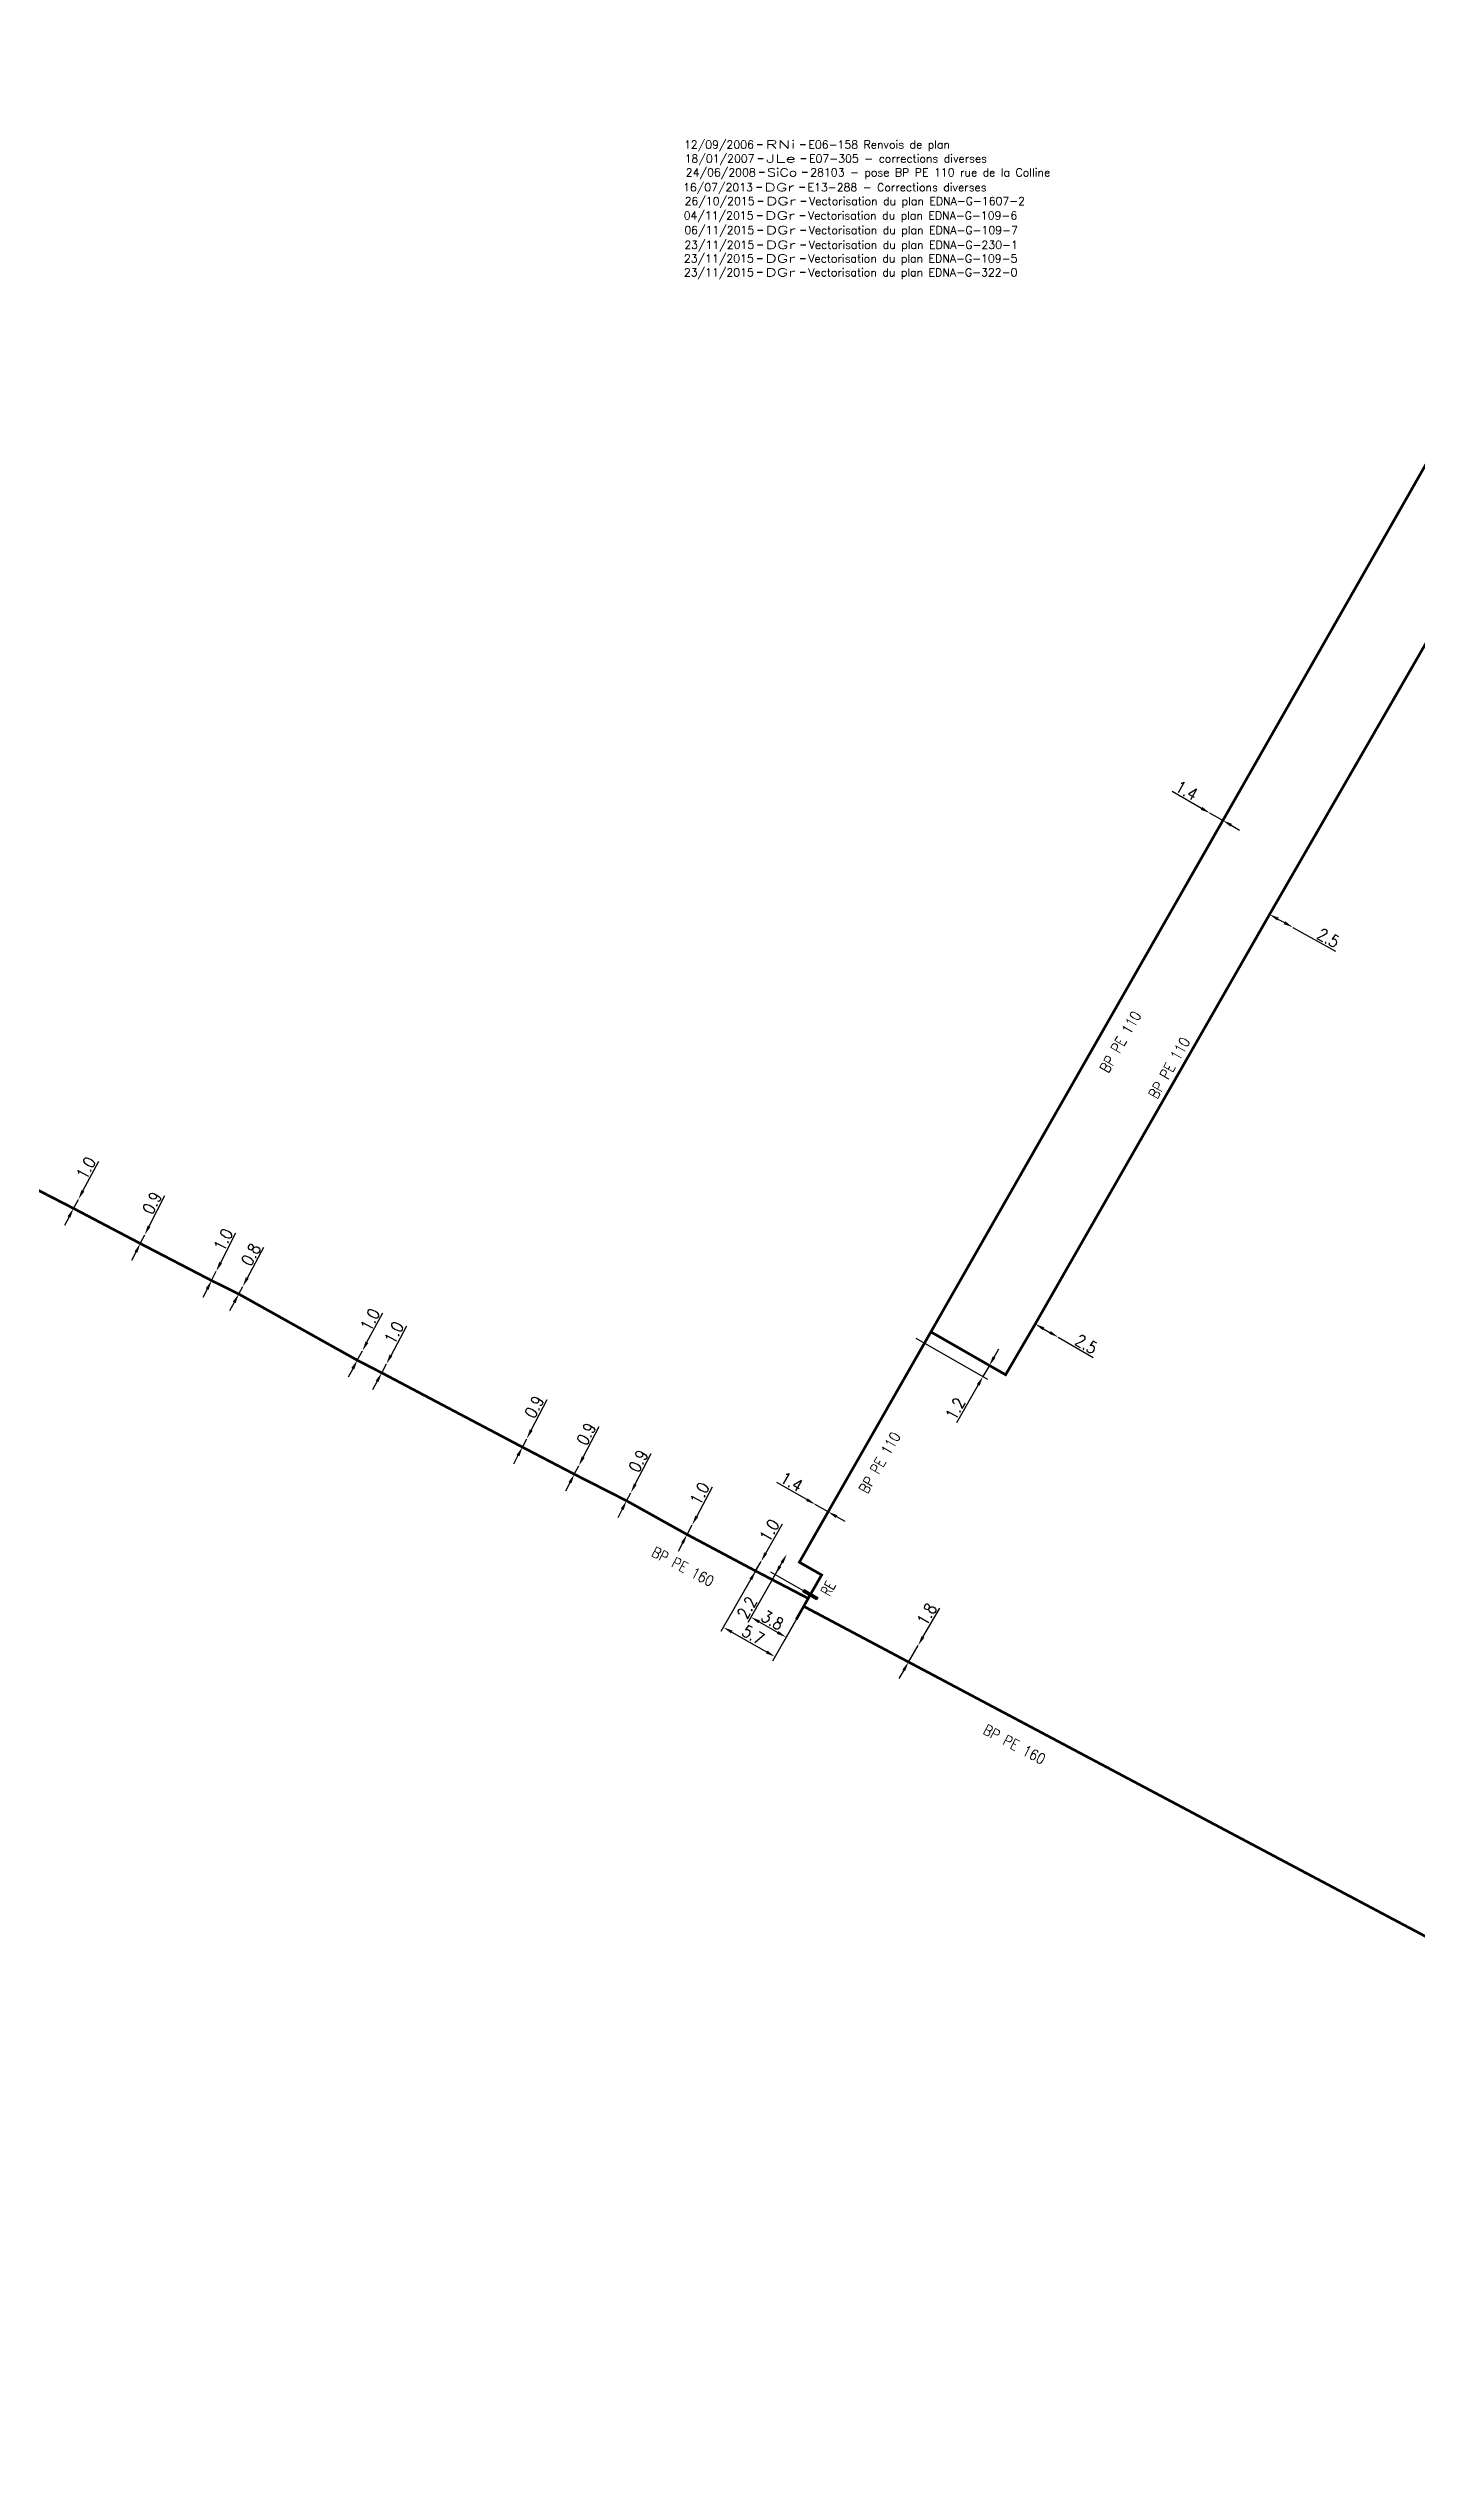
# Model space of a CAD drawing. Header units: millimetres. Extents: x 183997 to 185000, y 127999 to 129007.
# Drawn here: x 184380.9 to 184509.2, y 128023.2 to 128248 of the extents above; entities that cross this region are included whole.
import ezdxf
from ezdxf.enums import TextEntityAlignment as Align

# ---------------------------------------------------------------- set-up
doc = ezdxf.new("R2010")
doc.units = ezdxf.units.MM
doc.header["$PDMODE"] = 34
doc.linetypes.add('L_25_PE', pattern=[2000, 1000, 1000])
doc.layers.get('0').update_dxf_attribs({"linetype": 'CONTINUOUS'})
doc.layers.get('DEFPOINTS').update_dxf_attribs({"linetype": 'CONTINUOUS'})
doc.layers.add('L_150', color=1, linetype='CONTINUOUS')
doc.layers.add('L_340', color=7, linetype='CONTINUOUS')
doc.layers.add('L_910', color=7, linetype='CONTINUOUS', plot=False)
doc.styles.add('G_ROMANS', font='ROMANS.SHX', dxfattribs={"width": 0.75})
doc.styles.get("Standard").update_dxf_attribs({"font": 'romans.shx', "width": 0.85})
doc.dimstyles.get("Standard").update_dxf_attribs({"dimtxt": 1.5, "dimasz": 1.2, "dimexe": 0.625, "dimexo": 0.625, "dimgap": 0.25, "dimtad": 1, "dimdec": 1, "dimzin": 0, "dimdsep": 46, "dimtxsty": 'Standard', "dimcen": -0.5, "dimadec": 0, "dimazin": 0, "dimtfac": 1, "dimtdec": 1, "dimtmove": 0, "dimatfit": 3, "dimfxl": 0, "dimtolj": 1, "dimtzin": 0, "dimarcsym": 0})

# ---------------------------------------------------------------- blocks, each defined once
blk = doc.blocks.new('L_340_21')
at = {"linetype": 'Continuous'}
blk.add_hatch(color=0, dxfattribs=at).paths.add_polyline_path([(0.125, 0.75), (-0.125, 0.75), (-0.125, -0.75), (0.125, -0.75)])
at = {"color": 0, "linetype": 'Continuous'}
blk.add_lwpolyline([(-0.125, 0.75), (0.125, 0.75), (0.125, -0.75), (-0.125, -0.75)], close=True, dxfattribs=at)
at = {"color": 0, "linetype": 'Continuous', "width": 0.75}
for tag, height, flags, p in [('RE', 1, 8, (0, 2)), ('DEF_LEG', 1.2, 3, (0, -5)), ('DEF_COUP', 1.2, 3, (0, -7.5)), ('DEF_TYPE', 1.2, 3, (0, -10))]:
    blk.add_attdef(tag, text='', height=height, dxfattribs=dict(at, flags=flags)).set_placement(p, align=Align.MIDDLE)
blk = doc.blocks.new('GIS_MODF')
at = {"color": 0, "linetype": 'Continuous', "flags": 128}
for points in [[(-2.26, -0.01), (-1.76, -0.01)], [(1.76, -0.01), (2.26, -0.01)]]:
    blk.add_lwpolyline(points, dxfattribs=at)
at = {"color": 0, "linetype": 'Continuous'}
blk.add_attdef('DATE', text='', height=0.75, dxfattribs=at).set_placement((-2.58, -0.39), align=Align.RIGHT)
at = {"color": 0, "linetype": 'Continuous', "width": 3.590909}
blk.add_attdef('USER', text='', height=0.75, dxfattribs=at).set_placement((-1.52, -0.39), (1.31, -0.39), align=Align.FIT)
at = {"color": 0, "linetype": 'Continuous'}
blk.add_attdef('DESC', (2.53, -0.39), '', height=0.75, dxfattribs=at)
blk = doc.blocks.new('*D709')
at = {"layer": 'DEFPOINTS', "color": 0, "linetype": 'Continuous', "transparency": 16777216}
for p in [(184461.9, 128127.3), (184469.2, 128124.51), (184468.6, 128123.47)]:
    blk.add_point(p, dxfattribs=at)
at = {"layer": 'L_150', "color": 0, "linetype": 'Continuous', "lineweight": -2, "transparency": 16777216}
for p, q in [((184462.3, 128127.07), (184469.01, 128123.24)), ((184469.2, 128124.51), (184468.6, 128123.47)), ((184469.64, 128125.29), (184470.09, 128126.07)), ((184468.15, 128122.69), (184466.11, 128119.12))]:
    blk.add_line(p, q, dxfattribs=at)
at = {"layer": 'L_150', "color": 0, "linetype": 'Continuous', "transparency": 16777216}
for points in [[(184469.51, 128125.37), (184469.77, 128125.22), (184469.2, 128124.51)], [(184468.02, 128122.76), (184468.28, 128122.61), (184468.6, 128123.47)]]:
    blk.add_solid(points, dxfattribs=at)
at = {"layer": 'L_150', "color": 0, "linetype": 'Continuous', "transparency": 16777216, "insert": (184466.01, 128120.46), "char_height": 1.125, "attachment_point": 5, "rotation": 60.2154}
blk.add_mtext('\\A1;1.2', dxfattribs=at)
blk = doc.blocks.new('*D710')
at = {"layer": 'DEFPOINTS', "color": 0, "linetype": 'Continuous', "transparency": 16777216}
for p in [(184447.79, 128106.15), (184447.79, 128106.15), (184447.28, 128105.25)]:
    blk.add_point(p, dxfattribs=at)
at = {"layer": 'L_150', "color": 0, "linetype": 'Continuous', "lineweight": -2, "transparency": 16777216}
for p, q in [((184448.23, 128106.93), (184449.79, 128109.66)), ((184447.28, 128105.25), (184447.79, 128106.15)), ((184446.83, 128104.47), (184446.38, 128103.69))]:
    blk.add_line(p, q, dxfattribs=at)
at = {"layer": 'L_150', "color": 0, "linetype": 'Continuous', "transparency": 16777216}
for points in [[(184448.1, 128107), (184448.36, 128106.85), (184447.79, 128106.15)], [(184446.7, 128104.54), (184446.96, 128104.39), (184447.28, 128105.25)]]:
    blk.add_solid(points, dxfattribs=at)
at = {"layer": 'L_150', "color": 0, "linetype": 'Continuous', "transparency": 16777216, "insert": (184448.58, 128109.05), "char_height": 1.125, "attachment_point": 5, "rotation": 60.2874}
blk.add_mtext('\\A1;1.0', dxfattribs=at)
blk = doc.blocks.new('*D711')
at = {"layer": 'DEFPOINTS', "color": 0, "linetype": 'Continuous', "transparency": 16777216}
for p in [(184450.2, 128106.82), (184450.2, 128106.82), (184452.41, 128103.03)]:
    blk.add_point(p, dxfattribs=at)
at = {"layer": 'L_340', "color": 0, "linetype": 'Continuous', "lineweight": -2, "transparency": 16777216}
for p, q in [((184449.75, 128106.04), (184449.56, 128105.69)), ((184449.11, 128104.91), (184446.54, 128100.42)), ((184452, 128103.26), (184448.7, 128105.14))]:
    blk.add_line(p, q, dxfattribs=at)
at = {"layer": 'L_340', "color": 0, "linetype": 'Continuous', "transparency": 16777216}
for points in [[(184449.62, 128106.11), (184449.88, 128105.97), (184450.2, 128106.82)], [(184449.43, 128105.77), (184449.69, 128105.62), (184449.11, 128104.91)]]:
    blk.add_solid(points, dxfattribs=at)
at = {"layer": 'L_340', "color": 0, "linetype": 'Continuous', "transparency": 16777216, "insert": (184446.48, 128101.82), "char_height": 1.125, "attachment_point": 5, "rotation": 60.2874}
blk.add_mtext('\\A1;2.2', dxfattribs=at)
blk = doc.blocks.new('*D874')
at = {"layer": 'DEFPOINTS', "color": 0, "linetype": 'Continuous', "transparency": 16777216}
for p in [(184430.7, 128115.12), (184430.7, 128115.12), (184430.28, 128114.32)]:
    blk.add_point(p, dxfattribs=at)
at = {"layer": 'L_150', "color": 0, "linetype": 'Continuous', "lineweight": -2, "transparency": 16777216}
for p, q in [((184431.11, 128115.92), (184432.61, 128118.79)), ((184430.28, 128114.32), (184430.7, 128115.12)), ((184429.87, 128113.52), (184429.45, 128112.73))]:
    blk.add_line(p, q, dxfattribs=at)
at = {"layer": 'L_150', "color": 0, "linetype": 'Continuous', "transparency": 16777216}
for points in [[(184430.98, 128115.99), (184431.25, 128115.85), (184430.7, 128115.12)], [(184429.73, 128113.59), (184430, 128113.45), (184430.28, 128114.32)]]:
    blk.add_solid(points, dxfattribs=at)
at = {"layer": 'L_150', "color": 0, "linetype": 'Continuous', "transparency": 16777216, "insert": (184431.4, 128118.1), "char_height": 1.125, "attachment_point": 5, "rotation": 62.4899}
blk.add_mtext('\\A1;0.9', dxfattribs=at)
blk = doc.blocks.new('*D875')
at = {"layer": 'DEFPOINTS', "color": 0, "linetype": 'Continuous', "transparency": 16777216}
for p in [(184412.66, 128124.66), (184412.66, 128124.66), (184412.22, 128123.82)]:
    blk.add_point(p, dxfattribs=at)
at = {"layer": 'L_150', "color": 0, "linetype": 'Continuous', "lineweight": -2, "transparency": 16777216}
for p, q in [((184413.09, 128125.46), (184414.56, 128128.23)), ((184412.22, 128123.82), (184412.66, 128124.66)), ((184411.79, 128123.03), (184411.37, 128122.23))]:
    blk.add_line(p, q, dxfattribs=at)
at = {"layer": 'L_150', "color": 0, "linetype": 'Continuous', "transparency": 16777216}
for points in [[(184412.95, 128125.53), (184413.22, 128125.38), (184412.66, 128124.66)], [(184411.66, 128123.1), (184411.93, 128122.96), (184412.22, 128123.82)]]:
    blk.add_solid(points, dxfattribs=at)
at = {"layer": 'L_150', "color": 0, "linetype": 'Continuous', "transparency": 16777216, "insert": (184413.37, 128127.59), "char_height": 1.125, "attachment_point": 5, "rotation": 61.9678}
blk.add_mtext('\\A1;1.0', dxfattribs=at)
blk = doc.blocks.new('*D1024')
at = {"layer": 'DEFPOINTS', "color": 0, "linetype": 'Continuous', "transparency": 16777216}
for p in [(184452.87, 128111.49), (184454.08, 128110.8), (184454.08, 128110.8)]:
    blk.add_point(p, dxfattribs=at)
at = {"layer": 'L_150', "color": 0, "linetype": 'Continuous', "lineweight": -2, "transparency": 16777216}
for p, q in [((184452.08, 128111.94), (184449.28, 128113.54)), ((184454.08, 128110.8), (184452.87, 128111.49)), ((184454.86, 128110.35), (184455.64, 128109.91))]:
    blk.add_line(p, q, dxfattribs=at)
at = {"layer": 'L_150', "color": 0, "linetype": 'Continuous', "transparency": 16777216}
for points in [[(184452.16, 128112.07), (184452.01, 128111.81), (184452.87, 128111.49)], [(184454.94, 128110.48), (184454.79, 128110.22), (184454.08, 128110.8)]]:
    blk.add_solid(points, dxfattribs=at)
at = {"layer": 'L_150', "color": 0, "linetype": 'Continuous', "transparency": 16777216, "insert": (184450.65, 128113.62), "char_height": 1.125, "attachment_point": 5, "rotation": 330.2874}
blk.add_mtext('\\A1;1.4', dxfattribs=at)
blk = doc.blocks.new('*D1029')
at = {"layer": 'DEFPOINTS', "color": 0, "linetype": 'Continuous', "transparency": 16777216}
for p in [(184489.88, 128176.28), (184491.09, 128175.58), (184491.09, 128175.58)]:
    blk.add_point(p, dxfattribs=at)
at = {"layer": 'L_150', "color": 0, "linetype": 'Continuous', "lineweight": -2, "transparency": 16777216}
for p, q in [((184489.09, 128176.72), (184486.33, 128178.3)), ((184491.09, 128175.58), (184489.88, 128176.28)), ((184491.87, 128175.14), (184492.66, 128174.69))]:
    blk.add_line(p, q, dxfattribs=at)
at = {"layer": 'L_150', "color": 0, "linetype": 'Continuous', "transparency": 16777216}
for points in [[(184489.17, 128176.85), (184489.02, 128176.59), (184489.88, 128176.28)], [(184491.95, 128175.27), (184491.8, 128175.01), (184491.09, 128175.58)]]:
    blk.add_solid(points, dxfattribs=at)
at = {"layer": 'L_150', "color": 0, "linetype": 'Continuous', "transparency": 16777216, "insert": (184487.69, 128178.39), "char_height": 1.125, "attachment_point": 5, "rotation": 330.3115}
blk.add_mtext('\\A1;1.4', dxfattribs=at)
blk = doc.blocks.new('*D1032')
at = {"layer": 'DEFPOINTS', "color": 0, "linetype": 'Continuous', "transparency": 16777216}
for p in [(184473.5, 128128.4), (184473.5, 128128.4), (184475.66, 128127.16)]:
    blk.add_point(p, dxfattribs=at)
at = {"layer": 'L_150', "color": 0, "linetype": 'Continuous', "lineweight": -2, "transparency": 16777216}
for p, q in [((184474.28, 128127.95), (184474.88, 128127.6)), ((184475.66, 128127.16), (184478.94, 128125.27))]:
    blk.add_line(p, q, dxfattribs=at)
at = {"layer": 'L_150', "color": 0, "linetype": 'Continuous', "transparency": 16777216}
for points in [[(184474.35, 128128.08), (184474.2, 128127.82), (184473.5, 128128.4)], [(184474.96, 128127.73), (184474.81, 128127.47), (184475.66, 128127.16)]]:
    blk.add_solid(points, dxfattribs=at)
at = {"layer": 'L_150', "color": 0, "linetype": 'Continuous', "transparency": 16777216, "insert": (184478.28, 128126.51), "char_height": 1.125, "attachment_point": 5, "rotation": 330.05}
blk.add_mtext('\\A1;2.5', dxfattribs=at)
blk = doc.blocks.new('*D1033')
at = {"layer": 'DEFPOINTS', "color": 0, "linetype": 'Continuous', "transparency": 16777216}
for p in [(184495.47, 128166.78), (184495.47, 128166.78), (184497.66, 128165.57)]:
    blk.add_point(p, dxfattribs=at)
at = {"layer": 'L_150', "color": 0, "linetype": 'Continuous', "lineweight": -2, "transparency": 16777216}
for p, q in [((184496.26, 128166.35), (184496.87, 128166.01)), ((184497.66, 128165.57), (184501.65, 128163.35))]:
    blk.add_line(p, q, dxfattribs=at)
at = {"layer": 'L_150', "color": 0, "linetype": 'Continuous', "transparency": 16777216}
for points in [[(184496.33, 128166.48), (184496.18, 128166.21), (184495.47, 128166.78)], [(184496.94, 128166.14), (184496.8, 128165.87), (184497.66, 128165.57)]]:
    blk.add_solid(points, dxfattribs=at)
at = {"layer": 'L_150', "color": 0, "linetype": 'Continuous', "transparency": 16777216, "insert": (184500.98, 128164.58), "char_height": 1.125, "attachment_point": 5, "rotation": 330.9446}
blk.add_mtext('\\A1;2.5', dxfattribs=at)
blk = doc.blocks.new('*D1035')
at = {"layer": 'DEFPOINTS', "color": 0, "linetype": 'Continuous', "transparency": 16777216}
for p in [(184440.85, 128108.67), (184441.33, 128109.58), (184441.33, 128109.58)]:
    blk.add_point(p, dxfattribs=at)
at = {"layer": 'L_150', "color": 0, "linetype": 'Continuous', "lineweight": -2, "transparency": 16777216}
for p, q in [((184441.76, 128110.37), (184443.23, 128113.14)), ((184440.85, 128108.67), (184441.33, 128109.58)), ((184440.43, 128107.87), (184440.01, 128107.08))]:
    blk.add_line(p, q, dxfattribs=at)
at = {"layer": 'L_150', "color": 0, "linetype": 'Continuous', "transparency": 16777216}
for points in [[(184440.3, 128107.94), (184440.56, 128107.8), (184440.85, 128108.67)], [(184441.62, 128110.44), (184441.89, 128110.3), (184441.33, 128109.58)]]:
    blk.add_solid(points, dxfattribs=at)
at = {"layer": 'L_150', "color": 0, "linetype": 'Continuous', "transparency": 16777216, "insert": (184442.04, 128112.51), "char_height": 1.125, "attachment_point": 5, "rotation": 61.9925}
blk.add_mtext('\\A1;1.0', dxfattribs=at)
blk = doc.blocks.new('*D1037')
at = {"layer": 'DEFPOINTS', "color": 0, "linetype": 'Continuous', "transparency": 16777216}
for p in [(184462.52, 128098.28), (184462.52, 128098.28), (184461.62, 128096.72)]:
    blk.add_point(p, dxfattribs=at)
at = {"layer": 'L_150', "color": 0, "linetype": 'Continuous', "lineweight": -2, "transparency": 16777216}
for p, q in [((184462.97, 128099.06), (184464.54, 128101.78)), ((184461.62, 128096.72), (184462.52, 128098.28)), ((184461.17, 128095.94), (184460.72, 128095.16))]:
    blk.add_line(p, q, dxfattribs=at)
at = {"layer": 'L_150', "color": 0, "linetype": 'Continuous', "transparency": 16777216}
for points in [[(184462.84, 128099.14), (184463.1, 128098.99), (184462.52, 128098.28)], [(184461.04, 128096.02), (184461.3, 128095.87), (184461.62, 128096.72)]]:
    blk.add_solid(points, dxfattribs=at)
at = {"layer": 'L_150', "color": 0, "linetype": 'Continuous', "transparency": 16777216, "insert": (184463.33, 128101.19), "char_height": 1.125, "attachment_point": 5, "rotation": 60.0132}
blk.add_mtext('\\A1;1.8', dxfattribs=at)
blk = doc.blocks.new('*D1047')
at = {"layer": 'DEFPOINTS', "color": 0, "linetype": 'Continuous', "transparency": 16777216}
for p in [(184450.2, 128106.82), (184452.41, 128103.03), (184450.14, 128099.04)]:
    blk.add_point(p, dxfattribs=at)
at = {"layer": 'L_340', "color": 0, "linetype": 'Continuous', "lineweight": -2, "transparency": 16777216}
for p, q in [((184449.97, 128106.41), (184446.6, 128100.52)), ((184452.18, 128102.62), (184449.91, 128098.64)), ((184447.62, 128100.48), (184449.36, 128099.49))]:
    blk.add_line(p, q, dxfattribs=at)
at = {"layer": 'L_340', "color": 0, "linetype": 'Continuous', "transparency": 16777216}
for points in [[(184447.69, 128100.61), (184447.54, 128100.35), (184446.84, 128100.93)], [(184449.43, 128099.62), (184449.28, 128099.36), (184450.14, 128099.04)]]:
    blk.add_solid(points, dxfattribs=at)
at = {"layer": 'L_340', "color": 0, "linetype": 'Continuous', "transparency": 16777216, "insert": (184448.86, 128100.64), "char_height": 1.125, "attachment_point": 5, "rotation": 330.2874}
blk.add_mtext('\\A1;3.8', dxfattribs=at)
blk = doc.blocks.new('*D1048')
at = {"layer": 'DEFPOINTS', "color": 0, "linetype": 'Continuous', "transparency": 16777216}
for p in [(184447.79, 128106.14), (184453.47, 128104.88), (184449.09, 128097.22)]:
    blk.add_point(p, dxfattribs=at)
at = {"layer": 'L_150', "color": 0, "linetype": 'Continuous', "lineweight": -2, "transparency": 16777216}
for p, q in [((184447.55, 128105.74), (184444.03, 128099.57)), ((184453.24, 128104.47), (184448.86, 128096.81)), ((184445.05, 128099.53), (184448.31, 128097.66))]:
    blk.add_line(p, q, dxfattribs=at)
at = {"layer": 'L_150', "color": 0, "linetype": 'Continuous', "transparency": 16777216}
for points in [[(184445.12, 128099.66), (184444.97, 128099.4), (184444.26, 128099.97)], [(184448.39, 128097.79), (184448.24, 128097.53), (184449.09, 128097.22)]]:
    blk.add_solid(points, dxfattribs=at)
at = {"layer": 'L_150', "color": 0, "linetype": 'Continuous', "transparency": 16777216, "insert": (184447.05, 128099.25), "char_height": 1.125, "attachment_point": 5, "rotation": 330.2874}
blk.add_mtext('\\A1;5.7', dxfattribs=at)
blk = doc.blocks.new('*D1276')
at = {"layer": 'DEFPOINTS', "color": 0, "linetype": 'Continuous', "transparency": 16777216}
for p in [(184435.18, 128111.83), (184435.57, 128112.58), (184435.57, 128112.58)]:
    blk.add_point(p, dxfattribs=at)
at = {"layer": 'L_150', "color": 0, "linetype": 'Continuous', "lineweight": -2, "transparency": 16777216}
for p, q in [((184435.99, 128113.38), (184437.48, 128116.25)), ((184434.76, 128111.03), (184434.35, 128110.23)), ((184435.18, 128111.83), (184435.57, 128112.58))]:
    blk.add_line(p, q, dxfattribs=at)
at = {"layer": 'L_150', "color": 0, "linetype": 'Continuous', "transparency": 16777216}
for points in [[(184435.86, 128113.45), (184436.12, 128113.31), (184435.57, 128112.58)], [(184434.63, 128111.1), (184434.9, 128110.96), (184435.18, 128111.83)]]:
    blk.add_solid(points, dxfattribs=at)
at = {"layer": 'L_150', "color": 0, "linetype": 'Continuous', "transparency": 16777216, "insert": (184436.28, 128115.56), "char_height": 1.125, "attachment_point": 5, "rotation": 62.4558}
blk.add_mtext('\\A1;0.9', dxfattribs=at)
blk = doc.blocks.new('*D1277')
at = {"layer": 'DEFPOINTS', "color": 0, "linetype": 'Continuous', "transparency": 16777216}
for p in [(184409.93, 128125), (184410.41, 128125.88), (184410.41, 128125.88)]:
    blk.add_point(p, dxfattribs=at)
at = {"layer": 'L_150', "color": 0, "linetype": 'Continuous', "lineweight": -2, "transparency": 16777216}
for p, q in [((184410.83, 128126.68), (184412.32, 128129.44)), ((184409.51, 128124.21), (184409.08, 128123.42)), ((184409.93, 128125), (184410.41, 128125.88))]:
    blk.add_line(p, q, dxfattribs=at)
at = {"layer": 'L_150', "color": 0, "linetype": 'Continuous', "transparency": 16777216}
for points in [[(184410.7, 128126.75), (184410.96, 128126.61), (184410.41, 128125.88)], [(184409.37, 128124.28), (184409.64, 128124.14), (184409.93, 128125)]]:
    blk.add_solid(points, dxfattribs=at)
at = {"layer": 'L_150', "color": 0, "linetype": 'Continuous', "transparency": 16777216, "insert": (184411.13, 128128.81), "char_height": 1.125, "attachment_point": 5, "rotation": 61.724}
blk.add_mtext('\\A1;1.0', dxfattribs=at)
blk = doc.blocks.new('*D1278')
at = {"layer": 'DEFPOINTS', "color": 0, "linetype": 'Continuous', "transparency": 16777216}
for p in [(184425.82, 128117.65), (184425.82, 128117.65), (184425.41, 128116.86)]:
    blk.add_point(p, dxfattribs=at)
at = {"layer": 'L_150', "color": 0, "linetype": 'Continuous', "lineweight": -2, "transparency": 16777216}
for p, q in [((184426.24, 128118.45), (184427.73, 128121.32)), ((184425.41, 128116.86), (184425.82, 128117.65)), ((184424.99, 128116.06), (184424.58, 128115.26))]:
    blk.add_line(p, q, dxfattribs=at)
at = {"layer": 'L_150', "color": 0, "linetype": 'Continuous', "transparency": 16777216}
for points in [[(184426.1, 128118.52), (184426.37, 128118.38), (184425.82, 128117.65)], [(184424.86, 128116.13), (184425.13, 128115.99), (184425.41, 128116.86)]]:
    blk.add_solid(points, dxfattribs=at)
at = {"layer": 'L_150', "color": 0, "linetype": 'Continuous', "transparency": 16777216, "insert": (184426.52, 128120.63), "char_height": 1.125, "attachment_point": 5, "rotation": 62.5406}
blk.add_mtext('\\A1;0.9', dxfattribs=at)
blk = doc.blocks.new('*D1280')
at = {"layer": 'DEFPOINTS', "color": 0, "linetype": 'Continuous', "transparency": 16777216}
for p in [(184398.81, 128131.21), (184399.19, 128131.92), (184399.19, 128131.92)]:
    blk.add_point(p, dxfattribs=at)
at = {"layer": 'L_150', "color": 0, "linetype": 'Continuous', "lineweight": -2, "transparency": 16777216}
for p, q in [((184399.62, 128132.71), (184401.17, 128135.6)), ((184398.81, 128131.21), (184399.19, 128131.92)), ((184398.38, 128130.42), (184397.96, 128129.63))]:
    blk.add_line(p, q, dxfattribs=at)
at = {"layer": 'L_150', "color": 0, "linetype": 'Continuous', "transparency": 16777216}
for points in [[(184398.25, 128130.49), (184398.52, 128130.35), (184398.81, 128131.21)], [(184399.48, 128132.78), (184399.75, 128132.64), (184399.19, 128131.92)]]:
    blk.add_solid(points, dxfattribs=at)
at = {"layer": 'L_150', "color": 0, "linetype": 'Continuous', "transparency": 16777216, "insert": (184399.95, 128134.91), "char_height": 1.125, "attachment_point": 5, "rotation": 61.724}
blk.add_mtext('\\A1;0.8', dxfattribs=at)
blk = doc.blocks.new('*D1282')
at = {"layer": 'DEFPOINTS', "color": 0, "linetype": 'Continuous', "transparency": 16777216}
for p in [(184383.78, 128140.08), (184383.78, 128140.08), (184383.32, 128139.23)]:
    blk.add_point(p, dxfattribs=at)
at = {"layer": 'L_150', "color": 0, "linetype": 'Continuous', "lineweight": -2, "transparency": 16777216}
for p, q in [((184384.2, 128140.88), (184385.68, 128143.65)), ((184383.32, 128139.23), (184383.78, 128140.08)), ((184382.9, 128138.43), (184382.47, 128137.64))]:
    blk.add_line(p, q, dxfattribs=at)
at = {"layer": 'L_150', "color": 0, "linetype": 'Continuous', "transparency": 16777216}
for points in [[(184384.07, 128140.95), (184384.33, 128140.81), (184383.78, 128140.08)], [(184382.76, 128138.5), (184383.03, 128138.36), (184383.32, 128139.23)]]:
    blk.add_solid(points, dxfattribs=at)
at = {"layer": 'L_150', "color": 0, "linetype": 'Continuous', "transparency": 16777216, "insert": (184384.49, 128143.01), "char_height": 1.125, "attachment_point": 5, "rotation": 61.9176}
blk.add_mtext('\\A1;1.0', dxfattribs=at)
blk = doc.blocks.new('*D1283')
at = {"layer": 'DEFPOINTS', "color": 0, "linetype": 'Continuous', "transparency": 16777216}
for p in [(184389.58, 128135.94), (184390, 128136.76), (184390, 128136.76)]:
    blk.add_point(p, dxfattribs=at)
at = {"layer": 'L_150', "color": 0, "linetype": 'Continuous', "lineweight": -2, "transparency": 16777216}
for p, q in [((184390.41, 128137.56), (184391.88, 128140.45)), ((184389.58, 128135.94), (184390, 128136.76)), ((184389.17, 128135.14), (184388.77, 128134.34))]:
    blk.add_line(p, q, dxfattribs=at)
at = {"layer": 'L_150', "color": 0, "linetype": 'Continuous', "transparency": 16777216}
for points in [[(184390.27, 128137.63), (184390.54, 128137.5), (184390, 128136.76)], [(184389.04, 128135.21), (184389.31, 128135.07), (184389.58, 128135.94)]]:
    blk.add_solid(points, dxfattribs=at)
at = {"layer": 'L_150', "color": 0, "linetype": 'Continuous', "transparency": 16777216, "insert": (184390.68, 128139.75), "char_height": 1.125, "attachment_point": 5, "rotation": 63.0087}
blk.add_mtext('\\A1;0.9', dxfattribs=at)
blk = doc.blocks.new('*D1284')
at = {"layer": 'DEFPOINTS', "color": 0, "linetype": 'Continuous', "transparency": 16777216}
for p in [(184396.71, 128133.35), (184396.71, 128133.35), (184396.26, 128132.47)]:
    blk.add_point(p, dxfattribs=at)
at = {"layer": 'L_150', "color": 0, "linetype": 'Continuous', "lineweight": -2, "transparency": 16777216}
for p, q in [((184397.12, 128134.15), (184398.54, 128136.95)), ((184396.26, 128132.47), (184396.71, 128133.35)), ((184395.85, 128131.67), (184395.44, 128130.87))]:
    blk.add_line(p, q, dxfattribs=at)
at = {"layer": 'L_150', "color": 0, "linetype": 'Continuous', "transparency": 16777216}
for points in [[(184396.98, 128134.22), (184397.25, 128134.08), (184396.71, 128133.35)], [(184395.72, 128131.74), (184395.99, 128131.6), (184396.26, 128132.47)]]:
    blk.add_solid(points, dxfattribs=at)
at = {"layer": 'L_150', "color": 0, "linetype": 'Continuous', "transparency": 16777216, "insert": (184397.36, 128136.29), "char_height": 1.125, "attachment_point": 5, "rotation": 63.0087}
blk.add_mtext('\\A1;1.0', dxfattribs=at)

msp = doc.modelspace()

# ---------------------------------------------------------------- linework, layer by layer
at = {"layer": 'L_150', "linetype": 'L_25_PE', "const_width": 0.25, "flags": 128}
for points in [[(184399.44, 128479.81), (184400.28, 128478.36), (184404.43, 128471.21), (184447.56, 128391.39), (184464.82, 128359.34), (184484.46, 128323.25), (184504.12, 128287), (184522.71, 128253.03), (184523.71, 128252.46), (184525.05, 128250.04), (184528.74, 128243.08), (184531.48, 128238.89), (184534.09, 128233.84), (184534.37, 128232.18), (184533.74, 128230.31), (184530.62, 128224.91), (184528.99, 128224.9), (184495.47, 128166.78), (184473.5, 128128.4), (184470.72, 128123.64), (184464.25, 128127.35), (184463.71, 128127.65)], [(184391.03, 128474.83), (184392.47, 128472.89), (184392.47, 128472.89), (184392.47, 128472.89), (184395.04, 128467.39), (184404.22, 128451.1), (184408.21, 128443.94), (184411.18, 128442.15), (184416.5, 128432.1), (184432.87, 128401.88), (184434.16, 128399.56), (184434, 128398.21), (184433.9, 128397.44), (184443.51, 128379.83), (184455.51, 128357.67), (184475.48, 128320.86), (184497.34, 128280.77), (184518.91, 128240.93), (184521.55, 128236.06), (184523.21, 128233), (184523.52, 128232.44), (184521.88, 128229.56), (184491.09, 128175.58), (184463.71, 128127.65), (184454.08, 128110.8), (184451.38, 128106.07), (184453.47, 128104.88), (184452.41, 128103.03), (184451.09, 128100.71)], [(184132.45, 128276.07), (184131.45, 128276.22), (184132.19, 128275.55), (184135.84, 128272.29), (184140.97, 128268.82), (184142.02, 128267.71), (184147.78, 128264.48), (184156.56, 128259.19), (184162.62, 128255.97), (184168.77, 128252.91), (184174.87, 128249.67), (184181.31, 128246.18), (184188.23, 128242.65), (184194.01, 128239.62), (184201.11, 128235.89), (184207.49, 128232.54), (184213.63, 128229.27), (184219, 128226.48), (184222.64, 128224.43), (184224.15, 128223.59), (184229.62, 128220.84), (184250.78, 128209.54), (184257.36, 128206.04), (184262.25, 128203.21), (184268.43, 128200.28), (184276.31, 128196.1), (184283.37, 128192.25), (184288.99, 128189.23), (184295.52, 128185.74), (184302.19, 128182.33), (184307.73, 128179.38), (184315.74, 128175.15), (184322.5, 128171.69), (184328.27, 128168.71), (184330.94, 128167.3), (184336.63, 128164.02), (184342.71, 128160.88), (184349.2, 128157.36), (184355.56, 128154), (184361.65, 128150.95), (184371.12, 128145.73), (184377.06, 128142.45), (184383.32, 128139.23), (184389.58, 128135.94), (184396.26, 128132.47), (184398.81, 128131.21), (184409.93, 128125), (184412.22, 128123.82), (184425.41, 128116.86), (184430.28, 128114.32), (184435.18, 128111.83), (184440.85, 128108.67), (184447.28, 128105.25), (184452.21, 128102.68)]]:
    msp.add_lwpolyline(points, dxfattribs=at)
msp.add_lwpolyline([(184451.79, 128101.94), (184461.62, 128096.72), (184510.23, 128070.93), (184529.27, 128060.83), (184531.49, 128060.45), (184537.66, 128057.24), (184538.86, 128056.58), (184546.18, 128052.6), (184588.35, 128030.4), (184593.64, 128027.69), (184593.64, 128027.69), (184593.64, 128027.69, 0.055926), (184606.46, 128023.93, 0.01212), (184609.81, 128023.58, 0.034942), (184619.49, 128023.49)], format="xyb", dxfattribs=at)

# ---------------------------------------------------------------- block references
at = {"layer": 'L_340'}
ref = msp.add_blockref('L_340_21', (184452.41, 128103.03), dxfattribs=dict(at, rotation=60.28730125299913))
ref.add_attrib('RE', 'RE', dxfattribs={"layer": '0', "height": 1, "rotation": 60.2873, "style": 'G_ROMANS', "width": 0.75, "flags": 8}).set_placement((184454.08, 128103.62), align=Align.MIDDLE)
at = {"layer": 'L_910'}
ref = msp.add_blockref('GIS_MODF', (184449.7, 128238.95), dxfattribs=at)
ref.add_attrib('DATE', '12/09/2006', dxfattribs={"layer": '0', "color": 0, "linetype": 'Continuous', "height": 0.75}).set_placement((184447.12, 128238.56), align=Align.RIGHT)
ref.add_attrib('USER', 'RNi', dxfattribs={"layer": '0', "color": 0, "linetype": 'Continuous', "height": 0.75, "width": 1.645833}).set_placement((184448.19, 128238.56), (184451.01, 128238.56), align=Align.FIT)
ref.add_attrib('DESC', 'E06-158 Renvois de plan ', (184452.23, 128238.56), dxfattribs={"layer": '0', "color": 0, "linetype": 'Continuous', "height": 0.75})
ref = msp.add_blockref('GIS_MODF', (184449.76, 128237.63), dxfattribs=at)
ref.add_attrib('DATE', '18/01/2007', dxfattribs={"layer": '0', "color": 0, "linetype": 'Continuous', "height": 0.75}).set_placement((184447.18, 128237.24), align=Align.RIGHT)
ref.add_attrib('USER', 'JLe', dxfattribs={"layer": '0', "color": 0, "linetype": 'Continuous', "height": 0.75, "width": 1.645833}).set_placement((184448.24, 128237.24), (184451.06, 128237.24), align=Align.FIT)
ref.add_attrib('DESC', 'E07-305 - corrections diverses', (184452.29, 128237.24), dxfattribs={"layer": '0', "color": 0, "linetype": 'Continuous', "height": 0.75})
ref = msp.add_blockref('GIS_MODF', (184449.87, 128236.34), dxfattribs=at)
ref.add_attrib('DATE', '24/06/2008', dxfattribs={"layer": '0', "color": 0, "linetype": 'Continuous', "height": 0.75}).set_placement((184447.29, 128235.95), align=Align.RIGHT)
ref.add_attrib('USER', 'SiCo', dxfattribs={"layer": '0', "color": 0, "linetype": 'Continuous', "height": 0.75, "width": 1.215385}).set_placement((184448.35, 128235.95), (184451.18, 128235.95), align=Align.FIT)
ref.add_attrib('DESC', '28103 - pose BP PE 110 rue de la Colline', (184452.4, 128235.95), dxfattribs={"layer": '0', "color": 0, "linetype": 'Continuous', "height": 0.75})
ref = msp.add_blockref('GIS_MODF', (184449.62, 128234.94), dxfattribs=at)
ref.add_attrib('DATE', '16/07/2013', dxfattribs={"layer": '0', "color": 0, "linetype": 'Continuous', "height": 0.75}).set_placement((184447.03, 128234.55), align=Align.RIGHT)
ref.add_attrib('USER', 'DGr', dxfattribs={"layer": '0', "color": 0, "linetype": 'Continuous', "height": 0.75, "width": 1.462963}).set_placement((184448.1, 128234.55), (184450.92, 128234.55), align=Align.FIT)
ref.add_attrib('DESC', 'E13-288 - Corrections diverses', (184452.15, 128234.55), dxfattribs={"layer": '0', "color": 0, "linetype": 'Continuous', "height": 0.75})
ref = msp.add_blockref('GIS_MODF', (184449.76, 128233.64), dxfattribs=at)
ref.add_attrib('DATE', '26/10/2015', dxfattribs={"layer": '0', "color": 0, "linetype": 'Continuous', "height": 0.75}).set_placement((184447.18, 128233.26), align=Align.RIGHT)
ref.add_attrib('USER', 'DGr', dxfattribs={"layer": '0', "color": 0, "linetype": 'Continuous', "height": 0.75, "width": 1.462963}).set_placement((184448.24, 128233.26), (184451.06, 128233.26), align=Align.FIT)
ref.add_attrib('DESC', 'Vectorisation du plan EDNA-G-1607-2', (184452.29, 128233.26), dxfattribs={"layer": '0', "color": 0, "linetype": 'Continuous', "height": 0.75})
ref = msp.add_blockref('GIS_MODF', (184449.67, 128232.3), dxfattribs=at)
ref.add_attrib('DATE', '04/11/2015', dxfattribs={"layer": '0', "color": 0, "linetype": 'Continuous', "height": 0.75}).set_placement((184447.09, 128231.91), align=Align.RIGHT)
ref.add_attrib('USER', 'DGr', dxfattribs={"layer": '0', "color": 0, "linetype": 'Continuous', "height": 0.75, "width": 1.462963}).set_placement((184448.16, 128231.91), (184450.98, 128231.91), align=Align.FIT)
ref.add_attrib('DESC', 'Vectorisation du plan EDNA-G-109-6', (184452.2, 128231.91), dxfattribs={"layer": '0', "color": 0, "linetype": 'Continuous', "height": 0.75})
ref = msp.add_blockref('GIS_MODF', (184449.73, 128230.93), dxfattribs=at)
ref.add_attrib('DATE', '06/11/2015', dxfattribs={"layer": '0', "color": 0, "linetype": 'Continuous', "height": 0.75}).set_placement((184447.15, 128230.54), align=Align.RIGHT)
ref.add_attrib('USER', 'DGr', dxfattribs={"layer": '0', "color": 0, "linetype": 'Continuous', "height": 0.75, "width": 1.462963}).set_placement((184448.21, 128230.54), (184451.04, 128230.54), align=Align.FIT)
ref.add_attrib('DESC', 'Vectorisation du plan EDNA-G-109-7', (184452.26, 128230.54), dxfattribs={"layer": '0', "color": 0, "linetype": 'Continuous', "height": 0.75})
ref = msp.add_blockref('GIS_MODF', (184449.73, 128229.55), dxfattribs=at)
ref.add_attrib('DATE', '23/11/2015', dxfattribs={"layer": '0', "color": 0, "linetype": 'Continuous', "height": 0.75}).set_placement((184447.15, 128229.16), align=Align.RIGHT)
ref.add_attrib('USER', 'DGr', dxfattribs={"layer": '0', "color": 0, "linetype": 'Continuous', "height": 0.75, "width": 1.462963}).set_placement((184448.22, 128229.16), (184451.04, 128229.16), align=Align.FIT)
ref.add_attrib('DESC', 'Vectorisation du plan EDNA-G-230-1', (184452.26, 128229.16), dxfattribs={"layer": '0', "color": 0, "linetype": 'Continuous', "height": 0.75})
ref = msp.add_blockref('GIS_MODF', (184449.69, 128228.27), dxfattribs=at)
ref.add_attrib('DATE', '23/11/2015', dxfattribs={"layer": '0', "color": 0, "linetype": 'Continuous', "height": 0.75}).set_placement((184447.11, 128227.88), align=Align.RIGHT)
ref.add_attrib('USER', 'DGr', dxfattribs={"layer": '0', "color": 0, "linetype": 'Continuous', "height": 0.75, "width": 1.462963}).set_placement((184448.18, 128227.88), (184451, 128227.88), align=Align.FIT)
ref.add_attrib('DESC', 'Vectorisation du plan EDNA-G-109-5', (184452.22, 128227.88), dxfattribs={"layer": '0', "color": 0, "linetype": 'Continuous', "height": 0.75})
ref = msp.add_blockref('GIS_MODF', (184449.69, 128226.97), dxfattribs=at)
ref.add_attrib('DATE', '23/11/2015', dxfattribs={"layer": '0', "color": 0, "linetype": 'Continuous', "height": 0.75}).set_placement((184447.11, 128226.58), align=Align.RIGHT)
ref.add_attrib('USER', 'DGr', dxfattribs={"layer": '0', "color": 0, "linetype": 'Continuous', "height": 0.75, "width": 1.462963}).set_placement((184448.18, 128226.58), (184451, 128226.58), align=Align.FIT)
ref.add_attrib('DESC', 'Vectorisation du plan EDNA-G-322-0', (184452.22, 128226.58), dxfattribs={"layer": '0', "color": 0, "linetype": 'Continuous', "height": 0.75})

# ---------------------------------------------------------------- texts
at = {"layer": 'L_150', "linetype": 'Continuous', "width": 0.85}
for s, rotation, p in [('BP PE 110', 60.1931, (184481.48, 128154.84)), ('BP PE 110', 60.1931, (184486.06, 128152.39)), ('BP PE 110', 60.1931, (184458.91, 128115.4)), ('BP PE 160', 332.1804, (184440.46, 128105.66)), ('BP PE 160', 332.0487, (184471.54, 128089))]:
    msp.add_text(s, height=1, rotation=rotation, dxfattribs=at).set_placement(p, align=Align.MIDDLE)

# ---------------------------------------------------------------- dimensions: what is measured, and where the dimension line sits
at = {"layer": 'L_150', "linetype": 'Continuous'}
for base, p1, p2, angle, picture, middle, dimtype in [((184491.09, 128175.58), (184489.88, 128176.28), (184491.09, 128175.58), 330.3115, '*D1029', (184487.32, 128177.73), 161), ((184495.47, 128166.78), (184497.66, 128165.57), (184495.47, 128166.78), 150.9446, '*D1033', (184500.61, 128163.93), 161), ((184383.78, 128140.08), (184383.32, 128139.23), (184383.78, 128140.08), 241.9176, '*D1282', (184385.15, 128142.66), 160), ((184390, 128136.76), (184389.58, 128135.94), (184390, 128136.76), 243.0087, '*D1283', (184391.35, 128139.41), 160), ((184396.71, 128133.35), (184396.26, 128132.47), (184396.71, 128133.35), 243.0087, '*D1284', (184398.03, 128135.95), 160), ((184399.19, 128131.92), (184398.81, 128131.21), (184399.19, 128131.92), 241.724, '*D1280', (184400.61, 128134.55), 160), ((184410.41, 128125.88), (184409.93, 128125), (184410.41, 128125.88), 241.724, '*D1277', (184411.79, 128128.46), 160), ((184412.66, 128124.66), (184412.22, 128123.82), (184412.66, 128124.66), 241.9678, '*D875', (184414.04, 128127.24), 160), ((184468.6, 128123.47), (184469.2, 128124.51), (184461.9, 128127.3), 60.2154, '*D709', (184466.67, 128120.09), 160), ((184473.5, 128128.4), (184475.66, 128127.16), (184473.5, 128128.4), 150.05, '*D1032', (184477.91, 128125.86), 161), ((184425.82, 128117.65), (184425.41, 128116.86), (184425.82, 128117.65), 242.5406, '*D1278', (184427.19, 128120.29), 160), ((184430.7, 128115.12), (184430.28, 128114.32), (184430.7, 128115.12), 242.4899, '*D874', (184432.07, 128117.75), 160), ((184435.5732, 128112.5812), (184435.1801, 128111.8275), (184435.5732, 128112.5812), 242.4558, '*D1276', (184436.945, 128115.2115), 160), ((184454.08, 128110.8), (184452.87, 128111.49), (184454.08, 128110.8), 330.2874, '*D1024', (184450.27, 128112.97), 161)]:
    dim = msp.add_linear_dim(base=base, p1=p1, p2=p2, angle=angle, dimstyle='Standard', override={"dimscale": 0.75}, dxfattribs=at)
    dim.commit()
    dim.dimension.update_dxf_attribs({"geometry": picture, "text_midpoint": middle, "dimtype": dimtype})
for p1, p2, picture, middle in [((184440.85, 128108.67), (184441.33, 128109.58), '*D1035', (184442.04, 128112.51)), ((184447.28, 128105.25), (184447.79, 128106.14), '*D710', (184448.58, 128109.05)), ((184461.62, 128096.72), (184462.52, 128098.28), '*D1037', (184463.33, 128101.19))]:
    dim = msp.add_aligned_dim(p1=p1, p2=p2, distance=0, dimstyle='Standard', override={"dimscale": 0.75}, dxfattribs=at)
    dim.commit()
    dim.dimension.update_dxf_attribs({"geometry": picture, "text_midpoint": middle})
dim = msp.add_linear_dim(base=(184449.09, 128097.22), p1=(184447.79, 128106.14), p2=(184453.47, 128104.88), angle=150.2874, text='5.7', dimstyle='Standard', override={"dimscale": 0.75}, dxfattribs=at)
dim.commit()
dim.dimension.update_dxf_attribs({"geometry": '*D1048', "text_midpoint": (184446.68, 128098.6), "dimtype": 160})
at = {"layer": 'L_340', "linetype": 'Continuous'}
for base, p1, p2, angle, picture, middle in [((184450.2, 128106.82), (184452.41, 128103.03), (184450.2, 128106.82), 240.2874, '*D711', (184447.13, 128101.45)), ((184450.14, 128099.04), (184450.2, 128106.82), (184452.41, 128103.03), 150.2874, '*D1047', (184448.49, 128099.99))]:
    dim = msp.add_linear_dim(base=base, p1=p1, p2=p2, angle=angle, dimstyle='Standard', override={"dimscale": 0.75}, dxfattribs=at)
    dim.commit()
    dim.dimension.update_dxf_attribs({"geometry": picture, "text_midpoint": middle, "dimtype": 160})

doc.saveas('drawing.dxf')
